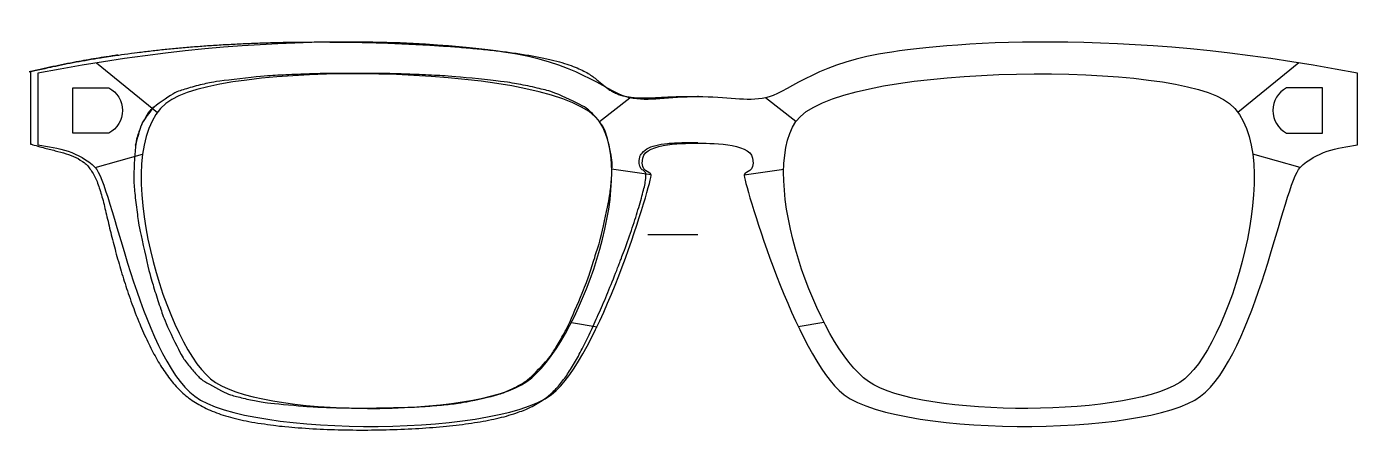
# Model space of a CAD drawing. Header units: millimetres. Extents: x -74 to 73, y -22 to 23.
import ezdxf

# ---------------------------------------------------------------- set-up
doc = ezdxf.new("R2010")
doc.units = ezdxf.units.MM

msp = doc.modelspace()

# ---------------------------------------------------------------- linework, layer by layer
at = {"layer": 'HINGE'}
for points in [[(-65.07, 16.25), (-65.07, 16.25), (-69.07, 16.25), (-69.07, 16.25), (-69.07, 16.25), (-69.07, 11.25), (-69.07, 11.25), (-69.07, 11.25), (-65.07, 11.25), (-65.07, 11.25), (-64.14, 11.74), (-63.57, 12.7), (-63.57, 13.75), (-63.57, 14.79), (-64.14, 15.76), (-65.07, 16.25)], [(-65.07, 16.25), (-65.07, 16.25), (-69.07, 16.25), (-69.07, 16.25), (-69.07, 16.25), (-69.07, 11.25), (-69.07, 11.25), (-69.07, 11.25), (-65.07, 11.25), (-65.07, 11.25), (-64.14, 11.74), (-63.57, 12.7), (-63.57, 13.75), (-63.57, 14.79), (-64.14, 15.76), (-65.07, 16.25)], [(65.07, 16.25), (65.07, 16.25), (69.07, 16.25), (69.07, 16.25), (69.07, 16.25), (69.07, 11.25), (69.07, 11.25), (69.07, 11.25), (65.07, 11.25), (65.07, 11.25), (64.14, 11.74), (63.57, 12.7), (63.57, 13.75), (63.57, 14.79), (64.14, 15.76), (65.07, 16.25)], [(65.07, 16.25), (65.07, 16.25), (69.07, 16.25), (69.07, 16.25), (69.07, 16.25), (69.07, 11.25), (69.07, 11.25), (69.07, 11.25), (65.07, 11.25), (65.07, 11.25), (64.14, 11.74), (63.57, 12.7), (63.57, 13.75), (63.57, 14.79), (64.14, 15.76), (65.07, 16.25)]]:
    msp.add_open_spline(points, degree=3, knots=[0, 0, 0, 0, 1, 1, 1, 2, 2, 2, 3, 3, 3, 4, 4, 4, 5, 5, 5, 5], dxfattribs=at)
at = {"layer": 'LENS'}
for points in [[(-58.13, 14.97), (-50.69, 19.33), (-15.1, 18.76), (-10.86, 12.52), (-6.61, 6.28), (-13.17, -12.24), (-18.87, -16.22), (-24.57, -20.21), (-48.54, -20.28), (-53.83, -15.92), (-59.13, -11.57), (-65.57, 10.6), (-58.13, 14.97)], [(-58.13, 14.97), (-50.69, 19.33), (-15.1, 18.76), (-10.86, 12.52), (-6.61, 6.28), (-13.17, -12.24), (-18.87, -16.22), (-24.57, -20.21), (-48.54, -20.28), (-53.83, -15.92), (-59.13, -11.57), (-65.57, 10.6), (-58.13, 14.97)], [(58.13, 14.97), (50.69, 19.33), (15.1, 18.76), (10.86, 12.52), (6.61, 6.28), (13.17, -12.24), (18.87, -16.22), (24.57, -20.21), (48.54, -20.28), (53.83, -15.92), (59.13, -11.57), (65.57, 10.6), (58.13, 14.97)], [(58.13, 14.97), (50.69, 19.33), (15.1, 18.76), (10.86, 12.52), (6.61, 6.28), (13.17, -12.24), (18.87, -16.22), (24.57, -20.21), (48.54, -20.28), (53.83, -15.92), (59.13, -11.57), (65.57, 10.6), (58.13, 14.97)]]:
    msp.add_open_spline(points, degree=3, knots=[0, 0, 0, 0, 1, 1, 1, 2, 2, 2, 3, 3, 3, 4, 4, 4, 4], dxfattribs=at)
at = {"layer": 'OUTLINE'}
msp.add_open_spline([(0, 10.13), (-1.07, 10.1), (-5.76, 10.22), (-6.06, 8.49), (-6.37, 6.77), (-5.3, 7.16), (-5.15, 6.64), (-5, 6.12), (-10.34, -12.08), (-15.62, -17.23), (-20.89, -22.39), (-49.53, -22.4), (-55.57, -17.86), (-61.61, -13.31), (-64.8, 5.68), (-66.59, 7.45), (-68.39, 9.22), (-70.65, 9.6), (-72.91, 9.94), (-72.91, 9.94), (-72.91, 17.87), (-72.91, 17.87), (-46.48, 23.02), (-27.05, 21.22), (-19.99, 19.97), (-12.92, 18.72), (-9.55, 15.56), (-7.5, 15.14), (-5.44, 14.72), (-3.17, 15.24), (0, 15.27), (3.17, 15.24), (5.44, 14.72), (7.5, 15.14), (9.55, 15.56), (12.92, 18.72), (19.99, 19.97), (27.05, 21.22), (46.48, 23.02), (72.91, 17.87), (72.91, 17.87), (72.91, 9.94), (72.91, 9.94), (70.65, 9.6), (68.39, 9.22), (66.59, 7.45), (64.8, 5.68), (61.61, -13.31), (55.57, -17.86), (49.53, -22.4), (20.89, -22.39), (15.62, -17.23), (10.34, -12.08), (5, 6.12), (5.15, 6.64), (5.3, 7.16), (6.37, 6.77), (6.06, 8.49), (5.76, 10.22), (1.07, 10.1), (0, 10.13)], degree=3, knots=[0, 0, 0, 0, 1, 1, 1, 2, 2, 2, 3, 3, 3, 4, 4, 4, 5, 5, 5, 6, 6, 6, 7, 7, 7, 8, 8, 8, 9, 9, 9, 10, 10, 10, 11, 11, 11, 12, 12, 12, 13, 13, 13, 14, 14, 14, 15, 15, 15, 16, 16, 16, 17, 17, 17, 18, 18, 18, 19, 19, 19, 20, 20, 20, 20], dxfattribs=at)
at = {"layer": 'REF'}
for points in [[(-73.75, 18.04), (-73.75, 10.04)], [(-73.75, 18.04), (-73.75, 10.04)], [(0, 0), (-5.5, 0)]]:
    msp.add_lwpolyline(points, dxfattribs=at)
for points, knots in [([(-73.75, 18.04), (-73.54, 18.08), (-74.16, 17.94), (-73.75, 18.04), (-73.33, 18.13), (-71.69, 18.51), (-71.26, 18.6), (-70.84, 18.69), (-70.42, 18.77), (-69.99, 18.86), (-69.56, 18.95), (-69.12, 19.03), (-68.68, 19.11), (-68.24, 19.19), (-67.8, 19.27), (-67.35, 19.35), (-66.9, 19.43), (-66.45, 19.51), (-65.99, 19.58), (-65.53, 19.65), (-64.68, 19.78), (-64.21, 19.85), (-63.74, 19.92), (-64.69, 19.79), (-64.21, 19.85), (-63.73, 19.92), (-62.19, 20.13), (-61.7, 20.19), (-61.2, 20.25), (-60.7, 20.31), (-60.19, 20.37), (-59.68, 20.43), (-59.17, 20.48), (-58.65, 20.54), (-58.12, 20.59), (-57.59, 20.64), (-57.05, 20.69), (-56.52, 20.73), (-55.97, 20.78), (-55.42, 20.82), (-54.86, 20.87), (-54.3, 20.91), (-53.73, 20.94), (-53.16, 20.98), (-52.58, 21.02), (-52, 21.05), (-51.41, 21.08), (-50.82, 21.11), (-50.22, 21.14), (-49.62, 21.17), (-49.01, 21.19), (-48.39, 21.21), (-47.77, 21.23), (-47.15, 21.25), (-46.52, 21.27), (-45.88, 21.28), (-45.24, 21.3), (-44.6, 21.3), (-43.95, 21.31), (-43.3, 21.32), (-42.64, 21.32), (-41.98, 21.33), (-41.31, 21.33), (-40.64, 21.32), (-39.97, 21.32), (-39.29, 21.32), (-38.61, 21.31), (-37.94, 21.3), (-37.25, 21.28), (-36.57, 21.27), (-35.88, 21.25), (-35.19, 21.23), (-34.5, 21.21), (-33.82, 21.18), (-33.13, 21.15), (-32.44, 21.12), (-31.75, 21.09), (-31.06, 21.06), (-30.38, 21.02), (-29.69, 20.98), (-29.01, 20.94), (-28.34, 20.89), (-27.66, 20.85), (-26.99, 20.8), (-26.33, 20.75), (-25.67, 20.69), (-25.01, 20.63), (-24.37, 20.57), (-23.73, 20.51), (-23.1, 20.45), (-22.49, 20.38), (-21.88, 20.31), (-21.28, 20.24), (-20.71, 20.16), (-20.14, 20.08), (-19.58, 20), (-19.05, 19.91), (-18.52, 19.83), (-18.02, 19.74), (-17.54, 19.65), (-17.06, 19.55), (-16.61, 19.45), (-16.19, 19.35), (-15.77, 19.25), (-15.37, 19.15), (-15, 19.04), (-14.64, 18.93), (-14.3, 18.82), (-13.99, 18.71), (-13.68, 18.6), (-13.39, 18.48), (-13.13, 18.37), (-12.87, 18.25), (-12.64, 18.13), (-12.42, 18.02), (-12.2, 17.9), (-12.01, 17.78), (-11.83, 17.66), (-11.65, 17.55), (-11.5, 17.43), (-11.34, 17.31), (-11.19, 17.2), (-11.06, 17.08), (-10.93, 16.97), (-10.79, 16.86), (-10.67, 16.75), (-10.55, 16.65), (-10.42, 16.55), (-10.31, 16.44), (-10.18, 16.35), (-10.06, 16.25), (-9.94, 16.16), (-9.81, 16.07), (-9.68, 15.99), (-9.55, 15.91), (-9.41, 15.83), (-9.27, 15.76), (-9.13, 15.69), (-8.98, 15.62), (-8.83, 15.56), (-8.68, 15.5), (-8.52, 15.45), (-8.35, 15.4), (-8.19, 15.36), (-8.01, 15.32), (-7.84, 15.28), (-7.67, 15.25), (-7.48, 15.22), (-7.3, 15.2), (-7.12, 15.18), (-6.93, 15.16), (-6.74, 15.15), (-6.55, 15.14), (-6.35, 15.13), (-6.15, 15.13), (-5.95, 15.13), (-5.75, 15.13), (-5.55, 15.13), (-5.34, 15.14), (-5.13, 15.15), (-4.92, 15.15), (-4.71, 15.16), (-4.49, 15.18), (-4.27, 15.19), (-4.05, 15.2), (-3.82, 15.21), (-3.59, 15.23), (-3.36, 15.24), (-3.12, 15.25), (-2.88, 15.26), (-2.64, 15.27), (-2.39, 15.28), (-2.14, 15.29), (-1.88, 15.3), (-1.62, 15.31), (-1.35, 15.31), (-0.28, 15.31), (0, 15.31), (0.28, 15.31), (-0.14, 15.31), (0, 15.31)], [0, 0, 0, 0, 1, 1, 1, 2, 2, 2, 3, 3, 3, 4, 4, 4, 5, 5, 5, 6, 6, 6, 7, 7, 7, 8, 8, 8, 9, 9, 9, 10, 10, 10, 11, 11, 11, 12, 12, 12, 13, 13, 13, 14, 14, 14, 15, 15, 15, 16, 16, 16, 17, 17, 17, 18, 18, 18, 19, 19, 19, 20, 20, 20, 21, 21, 21, 22, 22, 22, 23, 23, 23, 24, 24, 24, 25, 25, 25, 26, 26, 26, 27, 27, 27, 28, 28, 28, 29, 29, 29, 30, 30, 30, 31, 31, 31, 32, 32, 32, 33, 33, 33, 34, 34, 34, 35, 35, 35, 36, 36, 36, 37, 37, 37, 38, 38, 38, 39, 39, 39, 40, 40, 40, 41, 41, 41, 42, 42, 42, 43, 43, 43, 44, 44, 44, 45, 45, 45, 46, 46, 46, 47, 47, 47, 48, 48, 48, 49, 49, 49, 50, 50, 50, 51, 51, 51, 52, 52, 52, 53, 53, 53, 54, 54, 54, 55, 55, 55, 56, 56, 56, 57, 57, 57, 58, 58, 58, 59, 59, 59, 60, 60, 60, 60]), ([(-64.21, 19.85), (-64.4, 19.82), (-64.98, 19.74), (-65.36, 19.68), (-65.74, 19.62), (-66.11, 19.56), (-66.49, 19.5), (-66.86, 19.44), (-67.23, 19.37), (-67.59, 19.31), (-67.96, 19.24), (-68.28, 19.19), (-68.68, 19.11), (-69.08, 19.04), (-69.56, 18.95), (-69.99, 18.86), (-70.42, 18.77), (-70.84, 18.69), (-71.26, 18.6), (-71.69, 18.51), (-72.1, 18.42), (-72.52, 18.32), (-72.93, 18.23), (-73.54, 18.08), (-73.75, 18.04)], [0, 0, 0, 0, 1, 1, 1, 2, 2, 2, 3, 3, 3, 4, 4, 4, 5, 5, 5, 6, 6, 6, 7, 7, 7, 8, 8, 8, 8]), ([(-10.78, 12.4), (-10.53, 12.04), (-10.35, 11.9), (-10.15, 11.25), (-9.94, 10.6), (-9.63, 9.23), (-9.52, 8.51), (-9.41, 7.79), (-9.47, 7.48), (-9.49, 6.94), (-9.5, 6.39), (-9.55, 5.82), (-9.61, 5.24), (-9.68, 4.65), (-9.69, 4.37), (-9.88, 3.43), (-10.07, 2.5), (-10.51, 0.59), (-10.74, -0.37), (-10.98, -1.32), (-11.11, -1.66), (-11.31, -2.3), (-11.5, -2.95), (-11.72, -3.59), (-11.93, -4.22), (-12.15, -4.86), (-12.25, -5.2), (-12.62, -6.1), (-12.98, -6.99), (-13.72, -8.74), (-14.1, -9.59), (-14.48, -10.43), (-14.63, -10.66), (-14.9, -11.15), (-15.17, -11.65), (-15.44, -12.12), (-15.73, -12.57), (-16.02, -13.02), (-16.13, -13.28), (-16.61, -13.83), (-17.08, -14.37), (-18.06, -15.38), (-18.58, -15.85), (-19.1, -16.31), (-19.32, -16.39), (-19.73, -16.62), (-20.14, -16.86), (-20.56, -17.07), (-21.02, -17.26), (-21.48, -17.46), (-21.66, -17.57), (-22.47, -17.78), (-23.28, -17.99), (-24.98, -18.36), (-25.87, -18.52), (-26.76, -18.69), (-27.13, -18.7), (-27.8, -18.77), (-28.46, -18.84), (-29.15, -18.9), (-29.86, -18.95), (-30.56, -19), (-30.91, -19.03), (-32.02, -19.07), (-33.13, -19.11), (-35.38, -19.15), (-36.51, -19.16), (-37.64, -19.18), (-38.03, -19.16), (-38.78, -19.14), (-39.53, -19.13), (-40.28, -19.11), (-41.01, -19.08), (-41.75, -19.05), (-42.15, -19.05), (-43.18, -18.97), (-44.21, -18.9), (-46.22, -18.71), (-47.19, -18.61), (-48.16, -18.5), (-48.41, -18.43), (-48.98, -18.33), (-49.55, -18.22), (-50.1, -18.1), (-50.61, -17.97), (-51.12, -17.83), (-51.42, -17.8), (-52.06, -17.51), (-52.71, -17.22), (-53.91, -16.58), (-54.48, -16.22), (-55.05, -15.86), (-55.17, -15.66), (-55.49, -15.33), (-55.8, -15), (-56.1, -14.65), (-56.39, -14.25), (-56.68, -13.86), (-56.84, -13.71), (-57.23, -12.97), (-57.62, -12.23), (-58.37, -10.65), (-58.73, -9.82), (-59.1, -8.99), (-59.2, -8.61), (-59.42, -7.98), (-59.64, -7.34), (-59.85, -6.68), (-60.05, -6), (-60.26, -5.33), (-60.38, -4.99), (-60.64, -3.93), (-60.9, -2.87), (-61.39, -0.7), (-61.61, 0.37), (-61.83, 1.45), (-61.86, 1.81), (-61.96, 2.51), (-62.06, 3.22), (-62.14, 3.91), (-62.2, 4.59), (-62.26, 5.27), (-62.34, 5.65), (-62.32, 6.56), (-62.3, 7.48), (-62.19, 9.24), (-62.08, 10.07), (-61.98, 10.9), (-61.86, 11.09), (-61.69, 11.56), (-61.53, 12.02), (-61.34, 12.45), (-61.1, 12.84), (-60.87, 13.24), (-60.82, 13.48), (-60.3, 13.93), (-59.78, 14.39), (-58.63, 15.2), (-57.99, 15.57), (-57.36, 15.94), (-57.03, 15.98), (-56.49, 16.16), (-55.95, 16.33), (-55.37, 16.48), (-54.75, 16.62), (-54.14, 16.76), (-53.88, 16.85), (-52.8, 16.99), (-51.73, 17.14), (-49.47, 17.39), (-48.31, 17.51), (-47.15, 17.62), (-46.67, 17.62), (-45.82, 17.67), (-44.97, 17.71), (-44.09, 17.75), (-43.21, 17.78), (-42.32, 17.81), (-41.88, 17.83), (-40.5, 17.84), (-39.12, 17.85), (-36.32, 17.85), (-34.93, 17.83), (-33.54, 17.82), (-33.07, 17.79), (-32.15, 17.76), (-31.23, 17.73), (-30.31, 17.7), (-29.41, 17.65), (-28.51, 17.6), (-28.01, 17.59), (-26.74, 17.48), (-25.47, 17.37), (-22.99, 17.11), (-21.79, 16.97), (-20.59, 16.82), (-20.26, 16.74), (-19.55, 16.61), (-18.84, 16.48), (-18.15, 16.33), (-17.51, 16.17), (-16.87, 16.01), (-16.48, 15.96), (-15.69, 15.64), (-14.89, 15.32), (-13.42, 14.64), (-12.75, 14.27), (-12.07, 13.89), (-11.97, 13.71), (-11.64, 13.4), (-11.31, 13.09), (-11.03, 12.76), (-10.78, 12.4)], [0, 0, 0, 0, 1, 1, 1, 2, 2, 2, 3, 3, 3, 4, 4, 4, 5, 5, 5, 6, 6, 6, 7, 7, 7, 8, 8, 8, 9, 9, 9, 10, 10, 10, 11, 11, 11, 12, 12, 12, 13, 13, 13, 14, 14, 14, 15, 15, 15, 16, 16, 16, 17, 17, 17, 18, 18, 18, 19, 19, 19, 20, 20, 20, 21, 21, 21, 22, 22, 22, 23, 23, 23, 24, 24, 24, 25, 25, 25, 26, 26, 26, 27, 27, 27, 28, 28, 28, 29, 29, 29, 30, 30, 30, 31, 31, 31, 32, 32, 32, 33, 33, 33, 34, 34, 34, 35, 35, 35, 36, 36, 36, 37, 37, 37, 38, 38, 38, 39, 39, 39, 40, 40, 40, 41, 41, 41, 42, 42, 42, 43, 43, 43, 44, 44, 44, 45, 45, 45, 46, 46, 46, 47, 47, 47, 48, 48, 48, 49, 49, 49, 50, 50, 50, 51, 51, 51, 52, 52, 52, 53, 53, 53, 54, 54, 54, 55, 55, 55, 56, 56, 56, 57, 57, 57, 58, 58, 58, 59, 59, 59, 60, 60, 60, 61, 61, 61, 62, 62, 62, 63, 63, 63, 64, 64, 64, 64]), ([(-62.09, 10.04), (-62.04, 10.23), (-62.2, 9.67), (-62.09, 10.04), (-61.98, 10.4), (-61.58, 11.89), (-61.43, 12.21), (-61.28, 12.54), (-60.38, 13.76), (-60.19, 14.05), (-60, 14.33), (-60.3, 13.91), (-60.19, 14.05), (-60.08, 14.19), (-60.2, 14.04), (-60.19, 14.05), (-60.18, 14.06), (-60.2, 14.04), (-60.19, 14.05), (-60.18, 14.06), (-60.2, 14.04), (-60.19, 14.05), (-60.18, 14.06), (-60.2, 14.04), (-60.19, 14.05)], [0, 0, 0, 0, 1, 1, 1, 2, 2, 2, 3, 3, 3, 4, 4, 4, 5, 5, 5, 6, 6, 6, 7, 7, 7, 8, 8, 8, 8]), ([(-73.75, 10.04), (-73.51, 9.97), (-72.79, 9.76), (-72.33, 9.64), (-71.88, 9.52), (-71.43, 9.41), (-71.01, 9.3), (-70.59, 9.19), (-70.19, 9.09), (-69.8, 8.97), (-69.42, 8.85), (-69.06, 8.72), (-68.73, 8.56), (-68.4, 8.4), (-68.03, 8.14), (-67.81, 7.98), (-67.59, 7.83), (-67.59, 7.83), (-67.41, 7.61), (-67.23, 7.38), (-66.94, 7.01), (-66.73, 6.64), (-66.53, 6.27), (-66.36, 5.84), (-66.19, 5.36), (-66.02, 4.89), (-65.87, 4.36), (-65.72, 3.8), (-65.57, 3.23), (-65.43, 2.62), (-65.28, 1.98), (-65.12, 1.34), (-64.97, 0.67), (-64.8, -0.02), (-64.63, -0.7), (-64.44, -1.42), (-64.25, -2.13), (-64.05, -2.85), (-63.85, -3.58), (-63.63, -4.31), (-63.41, -5.03), (-63.17, -5.76), (-62.93, -6.48), (-62.68, -7.2), (-62.35, -8.08), (-62.16, -8.61), (-61.96, -9.13), (-61.96, -9.13), (-61.75, -9.63), (-61.54, -10.13), (-61.18, -10.97), (-60.89, -11.59), (-60.59, -12.22), (-60.29, -12.83), (-59.97, -13.4), (-59.65, -13.97), (-59.33, -14.51), (-58.99, -15.02), (-58.65, -15.52), (-58.3, -16), (-57.92, -16.44), (-57.54, -16.88), (-57.15, -17.28), (-56.72, -17.65), (-56.28, -18.02), (-55.83, -18.36), (-55.32, -18.66), (-54.8, -18.97), (-54.25, -19.25), (-53.64, -19.5), (-53.03, -19.75), (-52.36, -19.97), (-51.63, -20.17), (-50.91, -20.37), (-50.12, -20.54), (-49.28, -20.7), (-48.44, -20.85), (-47.3, -21), (-46.61, -21.09), (-45.93, -21.18), (-45.92, -21.18), (-45.17, -21.24), (-44.42, -21.31), (-43.17, -21.41), (-42.12, -21.46), (-41.08, -21.52), (-40, -21.55), (-38.92, -21.57), (-37.84, -21.59), (-36.73, -21.59), (-35.64, -21.58), (-34.55, -21.56), (-33.46, -21.53), (-32.39, -21.49), (-31.33, -21.44), (-30.27, -21.37), (-29.27, -21.29), (-28.26, -21.21), (-27.27, -21.12), (-26.35, -21), (-25.42, -20.89), (-24.53, -20.76), (-23.71, -20.61), (-22.88, -20.46), (-22.11, -20.29), (-21.4, -20.11), (-20.69, -19.92), (-19.92, -19.65), (-19.45, -19.49), (-18.99, -19.33), (-18.99, -19.33), (-18.62, -19.14), (-18.24, -18.94), (-17.62, -18.62), (-17.18, -18.33), (-16.75, -18.04), (-16.38, -17.73), (-16.02, -17.39), (-15.66, -17.06), (-15.35, -16.7), (-15.04, -16.31), (-14.73, -15.91), (-14.44, -15.5), (-14.15, -15.05), (-13.86, -14.6), (-13.58, -14.12), (-13.29, -13.6), (-13.01, -13.09), (-12.72, -12.54), (-12.43, -11.95), (-12.14, -11.37), (-11.85, -10.75), (-11.55, -10.1), (-11.25, -9.44), (-10.94, -8.75), (-10.63, -8.04), (-10.32, -7.32), (-10, -6.56), (-9.69, -5.8), (-9.38, -5.03), (-8.98, -4.02), (-8.75, -3.42), (-8.52, -2.82), (-8.51, -2.81), (-8.29, -2.21), (-8.07, -1.61), (-7.7, -0.59), (-7.43, 0.19), (-7.16, 0.97), (-6.9, 1.76), (-6.68, 2.48), (-6.45, 3.2), (-6.25, 3.91), (-6.1, 4.5), (-5.94, 5.08), (-5.82, 5.61), (-5.76, 5.99), (-5.71, 6.37), (-5.71, 6.6), (-5.74, 6.78), (-5.77, 6.96), (-5.87, 6.97), (-5.96, 7.07), (-6.05, 7.16), (-6.19, 7.21), (-6.27, 7.34), (-6.36, 7.48), (-6.45, 7.67), (-6.47, 7.87), (-6.49, 8.08), (-6.44, 8.4), (-6.4, 8.57), (-6.36, 8.74), (-6.36, 8.76), (-6.23, 8.91), (-6.1, 9.07), (-5.88, 9.33), (-5.61, 9.5), (-5.34, 9.66), (-5.01, 9.78), (-4.63, 9.88), (-4.25, 9.98), (-3.81, 10.04), (-3.33, 10.1), (-2.85, 10.15), (-2.32, 10.17), (-1.75, 10.19), (-1.19, 10.21), (-0.3, 10.22), (0, 10.22)], [0, 0, 0, 0, 1, 1, 1, 2, 2, 2, 3, 3, 3, 4, 4, 4, 5, 5, 5, 6, 6, 6, 7, 7, 7, 8, 8, 8, 9, 9, 9, 10, 10, 10, 11, 11, 11, 12, 12, 12, 13, 13, 13, 14, 14, 14, 15, 15, 15, 16, 16, 16, 17, 17, 17, 18, 18, 18, 19, 19, 19, 20, 20, 20, 21, 21, 21, 22, 22, 22, 23, 23, 23, 24, 24, 24, 25, 25, 25, 26, 26, 26, 27, 27, 27, 28, 28, 28, 29, 29, 29, 30, 30, 30, 31, 31, 31, 32, 32, 32, 33, 33, 33, 34, 34, 34, 35, 35, 35, 36, 36, 36, 37, 37, 37, 38, 38, 38, 39, 39, 39, 40, 40, 40, 41, 41, 41, 42, 42, 42, 43, 43, 43, 44, 44, 44, 45, 45, 45, 46, 46, 46, 47, 47, 47, 48, 48, 48, 49, 49, 49, 50, 50, 50, 51, 51, 51, 52, 52, 52, 53, 53, 53, 54, 54, 54, 55, 55, 55, 56, 56, 56, 57, 57, 57, 58, 58, 58, 59, 59, 59, 60, 60, 60, 61, 61, 61, 62, 62, 62, 63, 63, 63, 63])]:
    msp.add_open_spline(points, degree=3, knots=knots, dxfattribs=at)
at = {"layer": 'SCULPT'}
for points in [[(-66.45, 19.02), (-59.71, 13.52)], [(-66.45, 19.02), (-59.71, 13.52)], [(66.45, 19.02), (59.71, 13.52)], [(66.45, 19.02), (59.71, 13.52)], [(-10.86, 12.52), (-7.5, 15.14)], [(-10.86, 12.52), (-7.5, 15.14)], [(10.86, 12.52), (7.5, 15.14)], [(10.86, 12.52), (7.5, 15.14)], [(-66.59, 7.45), (-61.34, 8.91)], [(-66.59, 7.45), (-61.34, 8.91)], [(66.59, 7.45), (61.34, 8.91)], [(66.59, 7.45), (61.34, 8.91)], [(-5.15, 6.64), (-9.51, 7.26)], [(-5.15, 6.64), (-9.51, 7.26)], [(5.15, 6.64), (9.51, 7.26)], [(5.15, 6.64), (9.51, 7.26)], [(-13.95, -9.69), (-11.12, -10.16)], [(-13.95, -9.69), (-11.12, -10.16)], [(13.95, -9.69), (11.12, -10.16)], [(13.95, -9.69), (11.12, -10.16)]]:
    msp.add_lwpolyline(points, dxfattribs=at)

doc.saveas('drawing.dxf')
